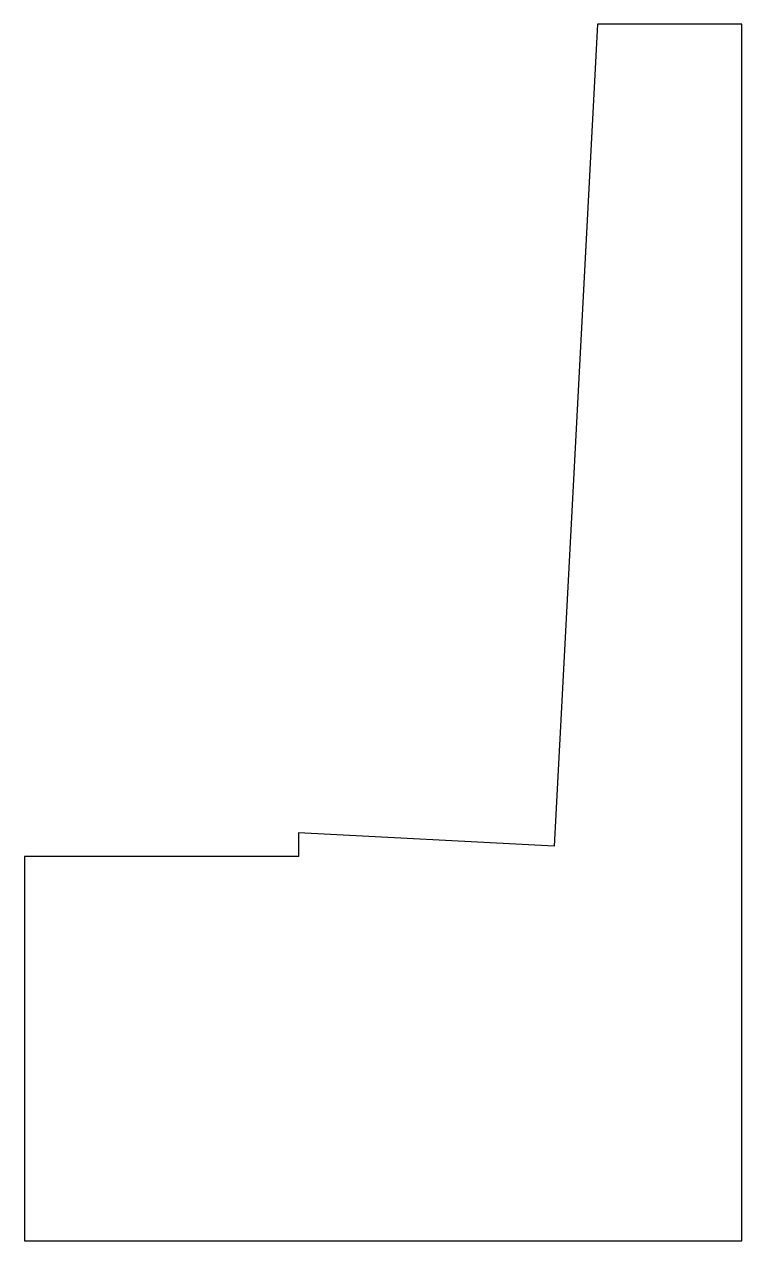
# Model space of a CAD drawing. Header units: inches. Extents: x -6.97 to -5.57, y 0.47 to 2.84.
import ezdxf

# ---------------------------------------------------------------- set-up
doc = ezdxf.new("R2010")
doc.units = ezdxf.units.IN
doc.layers.get('0').update_dxf_attribs({"linetype": 'CONTINUOUS'})

msp = doc.modelspace()

# ---------------------------------------------------------------- linework, layer by layer
for points in [[(-6.9653, 0.47), (-5.5653, 0.47), (-5.5653, 2.845), (-5.847, 2.845), (-5.9311, 1.2402), (-6.4304, 1.2664), (-6.4304, 1.22), (-6.9653, 1.22)], [(-6.9653, 1.22), (-6.9653, 0.47), (-5.5653, 0.47), (-5.5653, 2.845), (-5.847, 2.845), (-5.9311, 1.2402), (-6.4304, 1.2664), (-6.4304, 1.22)]]:
    msp.add_lwpolyline(points, close=True)

doc.saveas('drawing.dxf')
